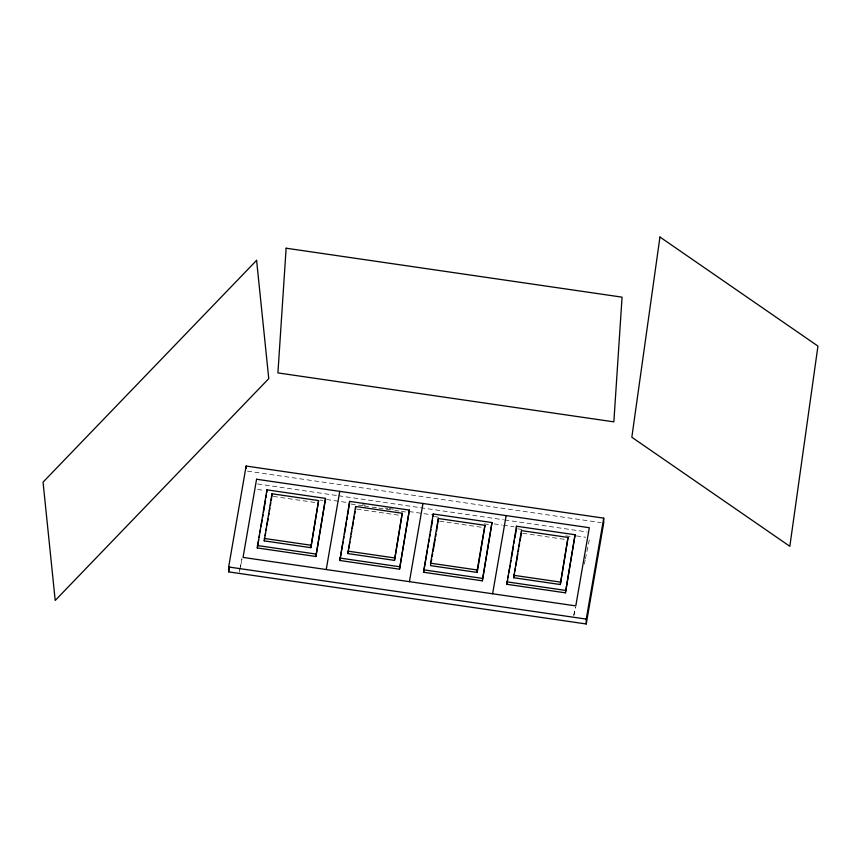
<?xml version="1.0" encoding="UTF-8"?>
<svg xmlns="http://www.w3.org/2000/svg" width="861" height="861" viewBox="0 0 861 861"><rect width="100%" height="100%" fill="white"/><g stroke="black" fill="none" stroke-linecap="round" stroke-linejoin="round"><path stroke-width="0.65" stroke-dasharray="4.3 3.23" d="M239.832 569.444L241.855 558.897M573.781 615.389L575.299 607.479M239.336 572.081L240.144 568.142M240.413 566.829L242.027 558.94M573.856 615.411L575.471 607.522M584.328 564.127L585.136 560.188M585.405 558.875L589.699 537.834M247.441 471.128L601.043 522.649M257.6 483.957L337.308 495.57M338.631 495.764L503.362 519.764M504.697 519.958L587.062 531.947M257.59 489.457L264.23 490.426M326.663 499.52L347.919 502.609M362.535 504.74L365.193 505.127M385.115 508.033L387.773 508.42M389.107 508.614L394.413 509.389M409.029 511.52L431.619 514.803M494.053 523.908L502.028 525.07M503.351 525.253L513.985 526.803M576.418 535.908L585.717 537.253M350.976 504.029L362.911 505.773M364.235 505.967L370.865 506.925M372.2 507.118L377.505 507.893M378.829 508.087L393.423 510.218M394.747 510.412L400.053 511.176M401.387 511.369L408.017 512.338M434.525 516.632L441.058 517.59M484.162 523.865L489.382 524.629M320.314 500.069L322.929 500.456M517.816 528.869L521.809 529.45M565.742 535.843L572.404 536.823M273.26 496.41L315.998 502.63M356.906 509.099L400.935 515.513M439.627 521.153L483.656 527.567M522.713 533.26L566.742 539.675"/><path stroke-width="1.29" d="M228.649 571.876L228.66 566.99L246.128 466.049L603.712 518.15L603.701 523.036L586.233 623.977L228.649 571.876L229.553 566.635M246.117 468.492L246.128 466.049M257.288 547.951L266.921 489.844L325.533 498.39L315.901 556.486L257.288 547.951L258.655 539.998M264.241 540.88L271.968 493.773L318.592 500.564L310.864 547.682L264.241 540.88L264.693 538.254M266.91 492.288L266.921 489.844M271.968 496.216L271.968 493.773M310.864 547.682L318.592 500.564M315.901 556.486L325.533 498.39M339.847 560.489L349.652 501.393L409.352 510.089L399.536 569.186L339.847 560.489L343.033 542.043M347.876 553.58L355.615 506.472L402.238 513.264L394.499 560.371L347.876 553.58L348.328 550.954M349.652 501.393L347.822 514.372M355.604 508.916L355.615 506.472M394.499 560.371L402.238 513.264M399.536 569.186L409.352 510.089M423.558 572.253L433.223 513.995L491.997 522.562L482.343 580.82L423.558 572.253L427.379 550.19M430.608 563.191L430.608 565.634L477.231 572.425L484.958 525.318L438.335 518.516L430.608 563.191L477.231 569.982L477.231 572.425M433.212 516.439L433.223 513.995M438.335 518.516L436.516 531.474M482.343 580.82L491.997 522.562M506.86 584.296L516.492 526.232L575.073 534.756L565.44 592.831L506.86 584.296L507.549 580.325M513.683 577.731L521.422 530.624L568.045 537.415L560.307 584.533L513.683 577.731L514.372 573.792M516.492 528.676L516.492 526.232M560.307 584.533L568.045 537.415M565.44 592.831L575.073 534.756M586.233 623.977L586.244 619.091L603.712 518.15M259.118 537.35L259.581 534.703M260.033 532.044L260.496 529.397M260.948 526.749L262.099 520.119M262.562 517.472L263.014 514.824M263.477 512.166L265.543 500.241M265.995 497.593L266.458 494.946M265.145 535.628L265.597 533.002M266.06 530.376L266.512 527.75M266.964 525.124L268.105 518.548M268.557 515.922L269.009 513.296M269.461 510.67L269.923 508.044M270.376 505.418L270.828 502.781M271.28 500.155L271.742 497.529M326.233 569.541L339.761 491.362M343.485 539.406L343.948 536.769M344.4 534.143L346.456 522.283M346.908 519.646L347.36 517.009M348.791 548.328L349.921 541.752M350.373 539.126L350.836 536.5M351.288 533.874L351.74 531.248M352.192 528.622L353.333 522.046M353.785 519.42L354.248 516.794M354.7 514.168L355.152 511.542M409.427 581.659L422.945 503.481M427.831 547.596L428.272 545.002M428.724 542.398L429.176 539.804M429.628 537.21L430.07 534.616M430.522 532.023L430.974 529.418M431.415 526.824L432.545 520.335M431.286 561.695L431.738 559.058M432.2 556.432L432.652 553.806M433.105 551.18L435.149 539.352M435.601 536.726L436.064 534.1M477.231 569.982L484.958 525.318M492.61 593.778L506.139 515.599M508.012 577.666L508.464 575.019M508.926 572.371L510.067 565.752M510.53 563.105L510.993 560.457M511.445 557.81L513.511 545.885M513.963 543.237L514.426 540.59M514.889 537.942L516.256 529.999M514.824 571.166L515.276 568.54M515.739 565.914L517.784 554.086M518.236 551.46L518.688 548.834M519.14 546.208L519.603 543.582M520.055 540.956L521.422 533.067M264.241 538.437L310.864 545.228M347.887 551.137L394.51 557.928M513.694 575.288L560.317 582.079M257.288 545.508L315.901 554.043M423.569 569.81L482.343 578.377M506.871 581.853L565.44 590.388M339.847 558.046L399.547 566.742M228.66 566.99L586.244 619.091M286.132 248.205L277.92 372.91L613.85 421.858L622.062 297.153L286.132 248.205M659.946 237.023L631.834 437.248L789.838 546.304L817.95 346.09L659.946 237.023M256.578 479.243L243.05 557.422L575.794 605.896L589.322 527.718L256.578 479.243M256.6 260.345L43.05 482.149L55.212 600.451L268.761 378.636L256.6 260.345"/></g></svg>
